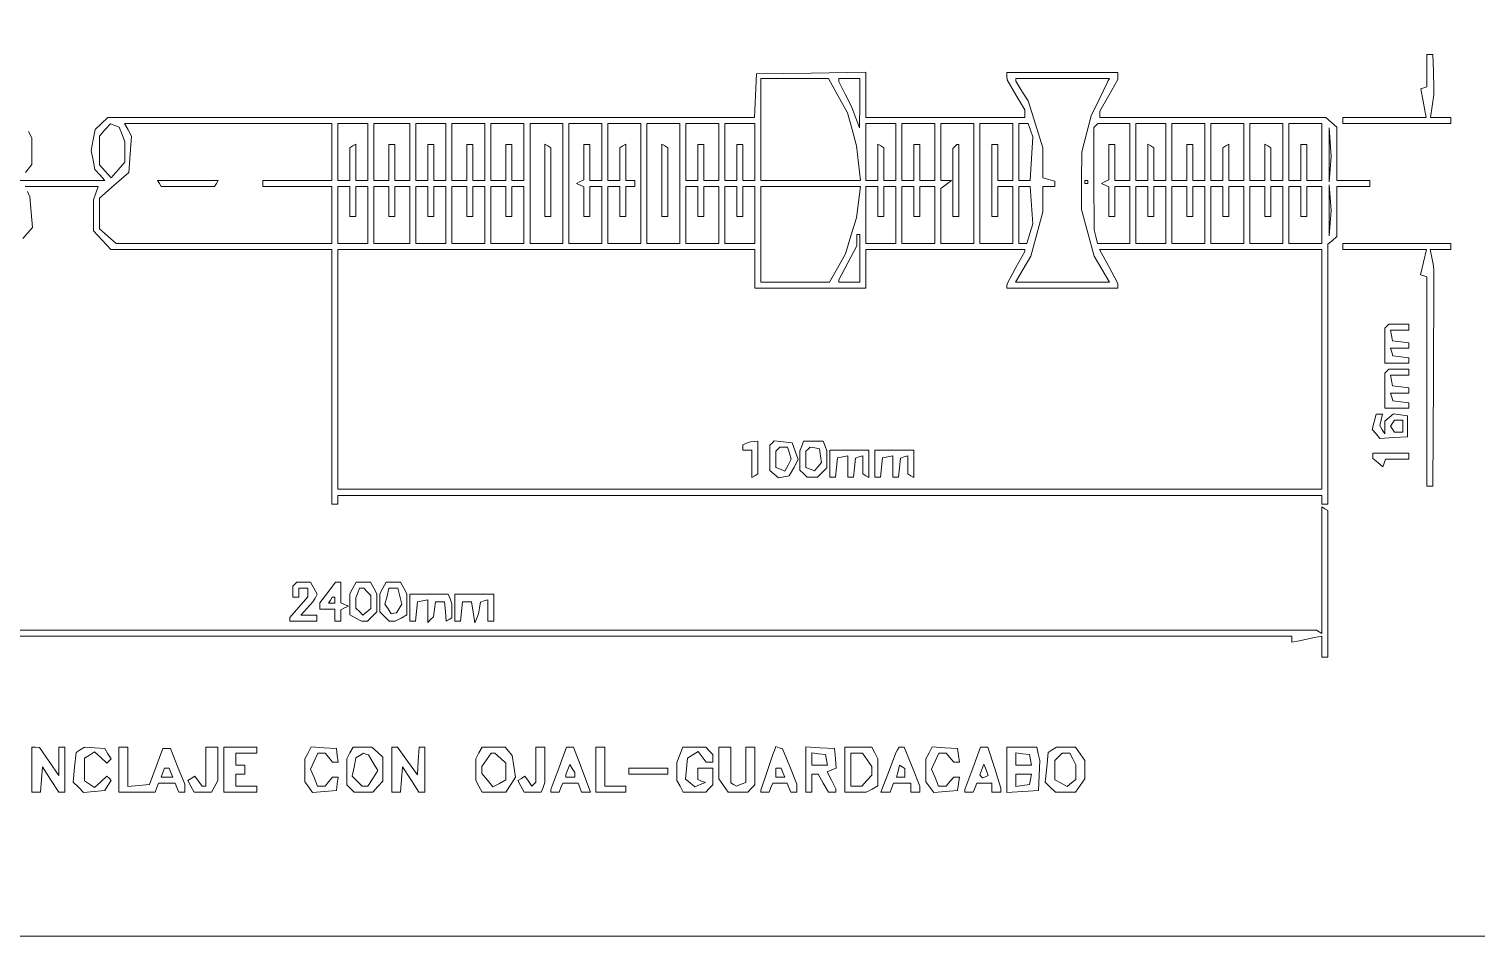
# Paper-space layout 'AN-20-DGE-076' of a CAD drawing. Header units: metres, sheet in millimetres. Extents: x 12 to 194, y 4 to 291.
# Drawn here: x 100.7 to 161.7, y 61.6 to 99.8 of the extents above; entities that cross this region are included whole.
import ezdxf

# ---------------------------------------------------------------- set-up
doc = ezdxf.new("R2010")
doc.units = ezdxf.units.M
doc.layers.add('DGE_CONTORNOS', color=7, linetype='Continuous', lineweight=0)
doc.layers.add('DGE_DATOS', color=7, linetype='Continuous', lineweight=0)

# ---------------------------------------------------------------- blocks, each defined once
blk = doc.blocks.new('LP_REF_DGE_MT_076')
at = {"layer": 'DGE_CONTORNOS'}
for points in [[(193.556, 165.782), (193.556, 61.567), (118.556, 61.567), (43.556, 61.567), (43.556, 165.782), (43.556, 269.996), (118.556, 269.996), (193.556, 269.996)], [(159.661, 98.065), (159.661, 97.38), (159.532, 97.337), (159.404, 97.294), (159.516, 96.694), (159.628, 96.094), (157.874, 96.094), (156.119, 96.094), (156.119, 95.968), (156.119, 95.841), (158.396, 95.841), (160.673, 95.841), (160.673, 95.968), (160.673, 96.094), (160.238, 96.094), (159.803, 96.094), (159.879, 96.569), (159.955, 97.043), (159.954, 97.169), (159.954, 97.296), (159.934, 98.023), (159.914, 98.75), (159.787, 98.75), (159.661, 98.75)], [(134.831, 97.011), (135.229, 96.284), (135.423, 95.588), (135.617, 94.893), (135.701, 94.166), (135.786, 93.438), (133.685, 93.438), (131.583, 93.438), (131.583, 95.588), (131.583, 97.738), (133.008, 97.738), (134.434, 97.738)], [(135.748, 96.695), (135.739, 95.652), (135.573, 96.101), (135.408, 96.551), (135.14, 97.076), (134.872, 97.602), (134.872, 97.67), (134.872, 97.738), (135.314, 97.738), (135.757, 97.738)], [(146.227, 97.644), (146.179, 97.549), (145.843, 96.853), (145.507, 96.157), (145.306, 95.399), (145.105, 94.64), (145.098, 93.424), (145.091, 92.208), (145.361, 91.227), (145.63, 90.245), (145.954, 89.691), (146.278, 89.138), (144.294, 89.138), (142.31, 89.138), (142.632, 89.689), (142.955, 90.239), (143.213, 91.172), (143.472, 92.105), (143.472, 92.645), (143.472, 93.185), (143.725, 93.185), (143.978, 93.185), (143.978, 93.297), (143.978, 93.409), (143.725, 93.475), (143.472, 93.541), (143.472, 94.179), (143.472, 94.816), (143.158, 95.803), (142.843, 96.79), (142.589, 97.204), (142.334, 97.618), (142.334, 97.678), (142.334, 97.738), (144.305, 97.738), (146.275, 97.738)], [(113.497, 94.64), (113.497, 93.438), (112.043, 93.438), (110.588, 93.438), (110.588, 93.312), (110.588, 93.185), (112.043, 93.185), (113.497, 93.185), (113.497, 91.984), (113.497, 90.782), (108.951, 90.782), (104.405, 90.782), (104.05, 91.088), (103.695, 91.393), (103.695, 92.043), (103.695, 92.694), (104.318, 93.234), (104.941, 93.774), (104.996, 94.537), (105.051, 95.3), (104.906, 95.571), (104.761, 95.841), (109.129, 95.841), (113.497, 95.841)], [(104.653, 95.373), (104.77, 95.066), (104.77, 94.639), (104.77, 94.211), (104.483, 93.877), (104.196, 93.544), (103.946, 93.82), (103.695, 94.097), (103.695, 94.703), (103.695, 95.309), (103.928, 95.567), (104.162, 95.824), (104.349, 95.752), (104.537, 95.68)], [(115.015, 94.64), (115.015, 93.438), (114.762, 93.438), (114.509, 93.438), (114.509, 94.205), (114.509, 94.971), (114.382, 94.893), (114.256, 94.815), (114.256, 94.126), (114.256, 93.438), (114.003, 93.438), (113.75, 93.438), (113.75, 94.64), (113.75, 95.841), (114.382, 95.841), (115.015, 95.841)], [(116.785, 94.64), (116.785, 93.438), (116.469, 93.438), (116.153, 93.438), (116.153, 94.197), (116.153, 94.956), (116.027, 94.956), (115.9, 94.956), (115.9, 94.197), (115.9, 93.438), (115.584, 93.438), (115.268, 93.438), (115.268, 94.64), (115.268, 95.841), (116.027, 95.841), (116.785, 95.841)], [(118.303, 94.64), (118.303, 93.438), (118.05, 93.438), (117.797, 93.438), (117.797, 94.197), (117.797, 94.956), (117.671, 94.956), (117.544, 94.956), (117.544, 94.197), (117.544, 93.438), (117.291, 93.438), (117.038, 93.438), (117.038, 94.64), (117.038, 95.841), (117.671, 95.841), (118.303, 95.841)], [(119.947, 94.64), (119.947, 93.438), (119.694, 93.438), (119.441, 93.438), (119.441, 94.197), (119.441, 94.956), (119.315, 94.956), (119.189, 94.956), (119.189, 94.197), (119.189, 93.438), (118.872, 93.438), (118.556, 93.438), (118.556, 94.64), (118.556, 95.841), (119.252, 95.841), (119.947, 95.841)], [(121.592, 94.64), (121.592, 93.438), (121.339, 93.438), (121.086, 93.438), (121.086, 94.197), (121.086, 94.956), (120.959, 94.956), (120.833, 94.956), (120.833, 94.197), (120.833, 93.438), (120.517, 93.438), (120.2, 93.438), (120.2, 94.64), (120.2, 95.841), (120.896, 95.841), (121.592, 95.841)], [(123.236, 93.312), (123.236, 90.782), (122.543, 90.782), (121.85, 90.782), (121.85, 93.312), (121.851, 95.841), (122.543, 95.841), (123.236, 95.841)], [(124.88, 94.64), (124.88, 93.438), (124.627, 93.438), (124.374, 93.438), (124.374, 94.197), (124.374, 94.956), (124.248, 94.956), (124.121, 94.956), (124.121, 94.208), (124.121, 93.459), (123.963, 93.386), (123.805, 93.312), (123.963, 93.238), (124.121, 93.164), (124.121, 92.542), (124.121, 91.921), (124.248, 91.921), (124.374, 91.921), (124.374, 92.553), (124.374, 93.185), (124.627, 93.185), (124.88, 93.185), (124.88, 91.984), (124.88, 90.782), (124.184, 90.782), (123.489, 90.782), (123.489, 93.312), (123.489, 95.841), (124.184, 95.841), (124.88, 95.841)], [(126.524, 93.312), (126.524, 90.782), (125.828, 90.782), (125.133, 90.782), (125.133, 91.984), (125.133, 93.185), (125.386, 93.185), (125.639, 93.185), (125.639, 92.553), (125.639, 91.921), (125.765, 91.921), (125.892, 91.921), (125.892, 92.553), (125.892, 93.185), (126.081, 93.185), (126.271, 93.185), (126.271, 93.312), (126.271, 93.438), (126.081, 93.438), (125.892, 93.438), (125.892, 94.205), (125.892, 94.971), (125.765, 94.893), (125.639, 94.815), (125.639, 94.126), (125.639, 93.438), (125.386, 93.438), (125.133, 93.438), (125.133, 94.64), (125.133, 95.841), (125.828, 95.841), (126.524, 95.841)], [(128.168, 93.312), (128.168, 90.782), (127.473, 90.782), (126.777, 90.782), (126.777, 93.312), (126.777, 95.841), (127.473, 95.841), (128.168, 95.841)], [(129.812, 94.64), (129.812, 93.438), (129.496, 93.438), (129.18, 93.438), (129.18, 94.197), (129.18, 94.956), (129.054, 94.956), (128.927, 94.956), (128.927, 94.197), (128.927, 93.438), (128.674, 93.438), (128.421, 93.438), (128.421, 94.64), (128.421, 95.841), (129.117, 95.841), (129.812, 95.841)], [(131.33, 94.64), (131.33, 93.438), (131.077, 93.438), (130.824, 93.438), (130.824, 94.197), (130.824, 94.956), (130.698, 94.956), (130.571, 94.956), (130.571, 94.197), (130.571, 93.438), (130.318, 93.438), (130.065, 93.438), (130.065, 94.64), (130.065, 95.841), (130.698, 95.841), (131.33, 95.841)], [(137.275, 94.64), (137.275, 93.438), (137.022, 93.438), (136.769, 93.438), (136.769, 94.126), (136.769, 94.815), (136.642, 94.893), (136.516, 94.971), (136.516, 94.205), (136.516, 93.438), (136.263, 93.438), (136.01, 93.438), (136.01, 94.64), (136.01, 95.841), (136.642, 95.841), (137.275, 95.841)], [(138.919, 94.64), (138.919, 93.438), (138.603, 93.438), (138.286, 93.438), (138.286, 94.197), (138.286, 94.956), (138.16, 94.956), (138.033, 94.956), (138.033, 94.197), (138.033, 93.438), (137.78, 93.438), (137.528, 93.438), (137.528, 94.64), (137.528, 95.841), (138.223, 95.841), (138.919, 95.841)], [(140.563, 93.312), (140.563, 90.782), (139.867, 90.782), (139.172, 90.782), (139.172, 91.938), (139.172, 93.094), (139.393, 93.262), (139.614, 93.43), (139.393, 93.434), (139.172, 93.438), (139.172, 94.64), (139.172, 95.841), (139.867, 95.841), (140.563, 95.841)], [(142.207, 94.64), (142.207, 93.438), (141.891, 93.438), (141.575, 93.438), (141.575, 94.197), (141.575, 94.956), (141.448, 94.956), (141.322, 94.956), (141.322, 93.438), (141.322, 91.921), (141.448, 91.921), (141.575, 91.921), (141.575, 92.553), (141.575, 93.185), (141.891, 93.185), (142.207, 93.185), (142.207, 91.984), (142.207, 90.782), (141.512, 90.782), (140.816, 90.782), (140.816, 93.312), (140.816, 95.841), (141.512, 95.841), (142.207, 95.841)], [(142.948, 95.557), (143.051, 95.272), (142.994, 94.355), (142.937, 93.438), (142.699, 93.438), (142.46, 93.438), (142.46, 94.64), (142.46, 95.841), (142.653, 95.841), (142.846, 95.841)], [(147.14, 94.64), (147.14, 93.438), (146.824, 93.438), (146.507, 93.438), (146.507, 94.197), (146.507, 94.956), (146.381, 94.956), (146.254, 94.956), (146.254, 94.208), (146.254, 93.459), (146.096, 93.386), (145.938, 93.312), (146.096, 93.238), (146.254, 93.164), (146.254, 92.542), (146.254, 91.921), (146.381, 91.921), (146.507, 91.921), (146.507, 92.553), (146.507, 93.185), (146.824, 93.185), (147.14, 93.185), (147.14, 91.984), (147.14, 90.782), (146.459, 90.782), (145.778, 90.782), (145.702, 91.067), (145.625, 91.351), (145.624, 93.512), (145.622, 95.673), (145.706, 95.757), (145.791, 95.841), (146.465, 95.841), (147.14, 95.841)], [(148.657, 94.64), (148.657, 93.438), (148.404, 93.438), (148.152, 93.438), (148.152, 94.126), (148.152, 94.815), (148.025, 94.893), (147.899, 94.971), (147.899, 94.205), (147.899, 93.438), (147.646, 93.438), (147.393, 93.438), (147.393, 94.64), (147.393, 95.841), (148.025, 95.841), (148.657, 95.841)], [(150.302, 94.64), (150.302, 93.438), (150.049, 93.438), (149.796, 93.438), (149.796, 94.197), (149.796, 94.956), (149.669, 94.956), (149.543, 94.956), (149.543, 94.197), (149.543, 93.438), (149.227, 93.438), (148.91, 93.438), (148.91, 94.64), (148.91, 95.841), (149.606, 95.841), (150.302, 95.841)], [(151.946, 94.64), (151.946, 93.438), (151.63, 93.438), (151.313, 93.438), (151.313, 94.205), (151.313, 94.971), (151.187, 94.893), (151.06, 94.815), (151.06, 94.126), (151.06, 93.438), (150.808, 93.438), (150.555, 93.438), (150.555, 94.64), (150.555, 95.841), (151.25, 95.841), (151.946, 95.841)], [(153.59, 94.64), (153.59, 93.438), (153.337, 93.438), (153.084, 93.438), (153.084, 94.126), (153.084, 94.815), (152.958, 94.893), (152.831, 94.971), (152.831, 94.205), (152.831, 93.438), (152.515, 93.438), (152.199, 93.438), (152.199, 94.64), (152.199, 95.841), (152.894, 95.841), (153.59, 95.841)], [(155.234, 94.64), (155.234, 93.438), (154.918, 93.438), (154.602, 93.438), (154.602, 94.197), (154.602, 94.956), (154.475, 94.956), (154.349, 94.956), (154.349, 94.197), (154.349, 93.438), (154.096, 93.438), (153.843, 93.438), (153.843, 94.64), (153.843, 95.841), (154.539, 95.841), (155.234, 95.841)], [(155.58, 93.909), (155.531, 93.375), (155.532, 94.513), (155.533, 95.652), (155.58, 95.047), (155.628, 94.442)], [(122.477, 93.446), (122.477, 91.921), (122.603, 91.921), (122.73, 91.921), (122.73, 93.368), (122.73, 94.815), (122.603, 94.893), (122.477, 94.971)], [(127.409, 93.446), (127.409, 91.921), (127.536, 91.921), (127.662, 91.921), (127.662, 93.368), (127.662, 94.815), (127.536, 94.893), (127.409, 94.971)], [(139.762, 94.872), (139.678, 94.787), (139.678, 93.354), (139.678, 91.921), (139.804, 91.921), (139.931, 91.921), (139.931, 93.438), (139.931, 94.956), (139.888, 94.956), (139.846, 94.956)], [(106.225, 93.312), (106.303, 93.185), (107.426, 93.185), (108.55, 93.185), (108.628, 93.312), (108.706, 93.438), (107.426, 93.438), (106.147, 93.438)], [(145.369, 93.375), (145.369, 93.312), (145.306, 93.312), (145.243, 93.312), (145.243, 93.375), (145.243, 93.438), (145.306, 93.438), (145.369, 93.438)], [(114.256, 92.553), (114.256, 91.921), (114.382, 91.921), (114.509, 91.921), (114.509, 92.553), (114.509, 93.185), (114.762, 93.185), (115.015, 93.185), (115.015, 91.984), (115.015, 90.782), (114.382, 90.782), (113.75, 90.782), (113.75, 91.984), (113.75, 93.185), (114.003, 93.185), (114.256, 93.185)], [(115.9, 92.553), (115.9, 91.921), (116.027, 91.921), (116.153, 91.921), (116.153, 92.553), (116.153, 93.185), (116.469, 93.185), (116.785, 93.185), (116.785, 91.984), (116.785, 90.782), (116.027, 90.782), (115.268, 90.782), (115.268, 91.984), (115.268, 93.185), (115.584, 93.185), (115.9, 93.185)], [(117.544, 92.553), (117.544, 91.921), (117.671, 91.921), (117.797, 91.921), (117.797, 92.553), (117.797, 93.185), (118.05, 93.185), (118.303, 93.185), (118.303, 91.984), (118.303, 90.782), (117.671, 90.782), (117.038, 90.782), (117.038, 91.984), (117.038, 93.185), (117.291, 93.185), (117.544, 93.185)], [(119.189, 92.553), (119.189, 91.921), (119.315, 91.921), (119.441, 91.921), (119.441, 92.553), (119.441, 93.185), (119.694, 93.185), (119.947, 93.185), (119.947, 91.984), (119.947, 90.782), (119.252, 90.782), (118.556, 90.782), (118.556, 91.984), (118.556, 93.185), (118.872, 93.185), (119.189, 93.185)], [(120.833, 92.553), (120.833, 91.921), (120.959, 91.921), (121.086, 91.921), (121.086, 92.553), (121.086, 93.185), (121.339, 93.185), (121.592, 93.185), (121.592, 91.984), (121.592, 90.782), (120.896, 90.782), (120.2, 90.782), (120.2, 91.984), (120.2, 93.185), (120.517, 93.185), (120.833, 93.185)], [(128.927, 92.553), (128.927, 91.921), (129.054, 91.921), (129.18, 91.921), (129.18, 92.553), (129.18, 93.185), (129.496, 93.185), (129.812, 93.185), (129.812, 91.984), (129.812, 90.782), (129.117, 90.782), (128.421, 90.782), (128.421, 91.984), (128.421, 93.185), (128.674, 93.185), (128.927, 93.185)], [(130.571, 92.553), (130.571, 91.921), (130.698, 91.921), (130.824, 91.921), (130.824, 92.553), (130.824, 93.185), (131.077, 93.185), (131.33, 93.185), (131.33, 91.984), (131.33, 90.782), (130.698, 90.782), (130.065, 90.782), (130.065, 91.984), (130.065, 93.185), (130.318, 93.185), (130.571, 93.185)], [(135.695, 92.521), (135.609, 91.857), (135.378, 91.099), (135.148, 90.34), (134.809, 89.739), (134.47, 89.138), (133.027, 89.138), (131.583, 89.138), (131.583, 91.162), (131.583, 93.185), (133.682, 93.185), (135.781, 93.185)], [(136.516, 92.553), (136.516, 91.921), (136.642, 91.921), (136.769, 91.921), (136.769, 92.553), (136.769, 93.185), (137.022, 93.185), (137.275, 93.185), (137.275, 91.984), (137.275, 90.782), (136.642, 90.782), (136.01, 90.782), (136.01, 91.984), (136.01, 93.185), (136.263, 93.185), (136.516, 93.185)], [(138.033, 92.553), (138.033, 91.921), (138.16, 91.921), (138.286, 91.921), (138.286, 92.553), (138.286, 93.185), (138.603, 93.185), (138.919, 93.185), (138.919, 91.984), (138.919, 90.782), (138.223, 90.782), (137.528, 90.782), (137.528, 91.984), (137.528, 93.185), (137.78, 93.185), (138.033, 93.185)], [(142.993, 92.396), (143.05, 91.606), (142.923, 91.194), (142.797, 90.782), (142.629, 90.782), (142.46, 90.782), (142.46, 91.984), (142.46, 93.185), (142.698, 93.185), (142.936, 93.185)], [(147.899, 92.553), (147.899, 91.921), (148.025, 91.921), (148.152, 91.921), (148.152, 92.553), (148.152, 93.185), (148.404, 93.185), (148.657, 93.185), (148.657, 91.984), (148.657, 90.782), (148.025, 90.782), (147.393, 90.782), (147.393, 91.984), (147.393, 93.185), (147.646, 93.185), (147.899, 93.185)], [(149.543, 92.553), (149.543, 91.921), (149.669, 91.921), (149.796, 91.921), (149.796, 92.553), (149.796, 93.185), (150.049, 93.185), (150.302, 93.185), (150.302, 91.984), (150.302, 90.782), (149.606, 90.782), (148.91, 90.782), (148.91, 91.984), (148.91, 93.185), (149.227, 93.185), (149.543, 93.185)], [(151.06, 92.553), (151.06, 91.921), (151.187, 91.921), (151.313, 91.921), (151.313, 92.553), (151.313, 93.185), (151.63, 93.185), (151.946, 93.185), (151.946, 91.984), (151.946, 90.782), (151.25, 90.782), (150.555, 90.782), (150.555, 91.984), (150.555, 93.185), (150.808, 93.185), (151.06, 93.185)], [(152.831, 92.553), (152.831, 91.921), (152.958, 91.921), (153.084, 91.921), (153.084, 92.553), (153.084, 93.185), (153.337, 93.185), (153.59, 93.185), (153.59, 91.984), (153.59, 90.782), (152.894, 90.782), (152.199, 90.782), (152.199, 91.984), (152.199, 93.185), (152.515, 93.185), (152.831, 93.185)], [(154.349, 92.553), (154.349, 91.921), (154.475, 91.921), (154.602, 91.921), (154.602, 92.553), (154.602, 93.185), (154.918, 93.185), (155.234, 93.185), (155.234, 91.984), (155.234, 90.782), (154.539, 90.782), (153.843, 90.782), (153.843, 91.984), (153.843, 93.185), (154.096, 93.185), (154.349, 93.185)], [(155.58, 91.636), (155.531, 91.099), (155.531, 92.174), (155.531, 93.249), (155.58, 92.711), (155.628, 92.174)], [(135.757, 90.15), (135.757, 89.138), (135.314, 89.138), (134.872, 89.138), (134.872, 89.189), (134.872, 89.239), (135.251, 89.96), (135.63, 90.682), (135.63, 90.922), (135.63, 91.162), (135.694, 91.162), (135.757, 91.162)], [(131.33, 89.707), (131.33, 88.885), (133.67, 88.885), (136.01, 88.885), (136.01, 89.707), (136.01, 90.529), (139.361, 90.529), (142.713, 90.529), (142.713, 90.486), (142.713, 90.443), (142.336, 89.759), (141.959, 89.075), (141.956, 88.98), (141.954, 88.885), (144.294, 88.885), (146.634, 88.885), (146.634, 88.989), (146.634, 89.093), (146.245, 89.811), (145.856, 90.529), (150.545, 90.529), (155.234, 90.529), (155.234, 85.473), (155.234, 80.416), (134.492, 80.416), (113.75, 80.416), (113.75, 85.473), (113.75, 90.529), (122.54, 90.529), (131.33, 90.529)], [(156.119, 90.656), (156.119, 90.529), (157.877, 90.529), (159.634, 90.529), (159.514, 89.994), (159.393, 89.459), (159.527, 89.415), (159.661, 89.37), (159.661, 84.954), (159.661, 80.538), (159.787, 80.538), (159.914, 80.538), (159.934, 84.996), (159.954, 89.454), (159.943, 89.644), (159.932, 89.834), (159.863, 90.182), (159.794, 90.529), (160.233, 90.529), (160.673, 90.529), (160.673, 90.656), (160.673, 90.782), (158.396, 90.782), (156.119, 90.782)], [(157.974, 87.283), (157.89, 87.199), (157.89, 86.461), (157.89, 85.723), (158.396, 85.723), (158.902, 85.723), (158.902, 85.841), (158.902, 85.96), (158.564, 86), (158.226, 86.04), (158.174, 86.198), (158.122, 86.356), (158.512, 86.356), (158.902, 86.356), (158.902, 86.474), (158.902, 86.592), (158.555, 86.632), (158.209, 86.672), (158.167, 86.893), (158.125, 87.115), (158.513, 87.115), (158.902, 87.115), (158.902, 87.241), (158.902, 87.368), (158.48, 87.368), (158.059, 87.368)], [(157.974, 85.386), (157.89, 85.302), (157.89, 84.564), (157.89, 83.826), (158.396, 83.826), (158.902, 83.826), (158.902, 83.944), (158.902, 84.062), (158.564, 84.102), (158.226, 84.142), (158.174, 84.301), (158.122, 84.459), (158.512, 84.459), (158.902, 84.459), (158.902, 84.577), (158.902, 84.695), (158.555, 84.735), (158.209, 84.775), (158.167, 84.996), (158.125, 85.217), (158.513, 85.217), (158.902, 85.217), (158.902, 85.344), (158.902, 85.47), (158.48, 85.47), (158.059, 85.47)], [(157.436, 83.255), (157.356, 82.938), (157.517, 82.743), (157.678, 82.549), (158.259, 82.587), (158.839, 82.625), (158.839, 83.067), (158.839, 83.51), (158.547, 83.551), (158.256, 83.593), (158.073, 83.441), (157.89, 83.289), (157.888, 83.02), (157.886, 82.751), (157.777, 82.923), (157.668, 83.095), (157.731, 83.334), (157.793, 83.573), (157.654, 83.573), (157.516, 83.573)], [(158.649, 83.067), (158.649, 82.814), (158.467, 82.814), (158.285, 82.814), (158.206, 82.941), (158.128, 83.067), (158.206, 83.194), (158.285, 83.32), (158.467, 83.32), (158.649, 83.32)], [(130.982, 82.351), (130.824, 82.287), (130.824, 82.172), (130.824, 82.056), (131.014, 82.056), (131.204, 82.056), (131.204, 81.479), (131.204, 80.902), (131.33, 80.981), (131.457, 81.059), (131.457, 81.747), (131.457, 82.435), (131.299, 82.425), (131.14, 82.415)], [(132.053, 82.357), (131.963, 82.266), (131.963, 81.734), (131.963, 81.201), (132.146, 81.049), (132.33, 80.896), (132.553, 80.939), (132.776, 80.982), (132.966, 81.321), (133.156, 81.659), (133.031, 82.015), (132.907, 82.372), (132.525, 82.409), (132.143, 82.447)], [(133.304, 82.235), (133.227, 82.035), (133.227, 81.628), (133.227, 81.221), (133.379, 81.069), (133.531, 80.917), (133.75, 80.917), (133.968, 80.917), (134.167, 81.116), (134.366, 81.315), (134.366, 81.675), (134.366, 82.035), (134.289, 82.235), (134.212, 82.435), (133.796, 82.435), (133.381, 82.435)], [(132.783, 81.934), (132.862, 81.686), (132.727, 81.433), (132.591, 81.18), (132.403, 81.252), (132.216, 81.324), (132.216, 81.669), (132.216, 82.013), (132.3, 82.098), (132.384, 82.182), (132.544, 82.182), (132.704, 82.182)], [(134.091, 81.826), (134.132, 81.536), (133.987, 81.361), (133.841, 81.185), (133.661, 81.255), (133.48, 81.324), (133.48, 81.669), (133.48, 82.013), (133.569, 82.102), (133.658, 82.191), (133.854, 82.154), (134.049, 82.116)], [(134.492, 81.486), (134.492, 80.917), (134.611, 80.917), (134.729, 80.917), (134.769, 81.327), (134.808, 81.737), (135.03, 81.779), (135.251, 81.821), (135.251, 81.369), (135.251, 80.917), (135.369, 80.917), (135.488, 80.917), (135.528, 81.319), (135.567, 81.72), (135.725, 81.772), (135.883, 81.824), (135.883, 81.441), (135.883, 81.059), (136.01, 80.981), (136.136, 80.902), (136.136, 81.479), (136.136, 82.056), (135.314, 82.056), (134.492, 82.056)], [(136.389, 81.486), (136.389, 80.917), (136.508, 80.917), (136.626, 80.917), (136.666, 81.327), (136.705, 81.737), (136.927, 81.779), (137.148, 81.821), (137.148, 81.369), (137.148, 80.917), (137.267, 80.917), (137.385, 80.917), (137.425, 81.319), (137.464, 81.72), (137.622, 81.772), (137.78, 81.824), (137.78, 81.441), (137.78, 81.059), (137.907, 80.981), (138.033, 80.902), (138.033, 81.479), (138.033, 82.056), (137.211, 82.056), (136.389, 82.056)], [(157.384, 81.818), (157.384, 81.707), (157.595, 81.534), (157.805, 81.36), (157.858, 81.518), (157.911, 81.676), (158.407, 81.676), (158.902, 81.676), (158.902, 81.803), (158.902, 81.929), (158.143, 81.929), (157.384, 81.929)], [(111.937, 76.406), (111.853, 76.322), (111.853, 76.09), (111.853, 75.858), (111.979, 75.858), (112.106, 75.858), (112.106, 76.048), (112.106, 76.238), (112.296, 76.238), (112.485, 76.238), (112.485, 76.052), (112.485, 75.867), (112.106, 75.435), (111.726, 75.003), (111.726, 74.925), (111.726, 74.847), (112.296, 74.847), (112.865, 74.847), (112.865, 74.973), (112.865, 75.1), (112.526, 75.1), (112.188, 75.1), (112.444, 75.384), (112.701, 75.669), (112.788, 75.824), (112.876, 75.98), (112.74, 76.235), (112.603, 76.491), (112.312, 76.491), (112.022, 76.491)], [(113.322, 76.057), (112.991, 75.622), (112.991, 75.487), (112.991, 75.352), (113.307, 75.352), (113.624, 75.352), (113.624, 75.1), (113.624, 74.847), (113.75, 74.847), (113.877, 74.847), (113.877, 75.089), (113.877, 75.331), (114.035, 75.405), (114.193, 75.479), (114.035, 75.553), (113.877, 75.626), (113.877, 76.059), (113.877, 76.491), (113.765, 76.491), (113.654, 76.491)], [(114.387, 76.246), (114.256, 76.001), (114.256, 75.555), (114.256, 75.108), (114.501, 74.977), (114.745, 74.847), (114.871, 74.847), (114.997, 74.847), (115.195, 75.045), (115.394, 75.244), (115.394, 75.623), (115.394, 76.001), (115.263, 76.246), (115.132, 76.491), (114.825, 76.491), (114.518, 76.491)], [(115.652, 76.246), (115.521, 76.001), (115.521, 75.623), (115.521, 75.244), (115.719, 75.045), (115.918, 74.847), (116.044, 74.847), (116.17, 74.847), (116.414, 74.977), (116.659, 75.108), (116.659, 75.555), (116.659, 76.001), (116.528, 76.246), (116.397, 76.491), (116.09, 76.491), (115.783, 76.491)], [(113.624, 75.732), (113.624, 75.605), (113.49, 75.605), (113.356, 75.605), (113.434, 75.732), (113.512, 75.858), (113.568, 75.858), (113.624, 75.858)], [(114.99, 76.086), (115.141, 75.934), (115.141, 75.659), (115.141, 75.383), (114.974, 75.244), (114.806, 75.106), (114.658, 75.254), (114.509, 75.403), (114.509, 75.62), (114.509, 75.838), (114.586, 76.038), (114.662, 76.238), (114.75, 76.238), (114.838, 76.238)], [(116.359, 75.902), (116.443, 75.566), (116.33, 75.386), (116.216, 75.206), (116.104, 75.185), (115.991, 75.163), (115.864, 75.365), (115.736, 75.566), (115.821, 75.902), (115.905, 76.238), (116.09, 76.238), (116.275, 76.238)], [(116.785, 75.416), (116.785, 74.847), (116.904, 74.847), (117.022, 74.847), (117.062, 75.257), (117.102, 75.667), (117.323, 75.709), (117.544, 75.75), (117.544, 75.273), (117.544, 74.796), (117.66, 74.916), (117.776, 75.036), (117.818, 75.352), (117.861, 75.669), (118.05, 75.669), (118.24, 75.669), (118.28, 75.255), (118.32, 74.842), (118.438, 74.915), (118.556, 74.988), (118.556, 75.286), (118.556, 75.585), (118.479, 75.785), (118.403, 75.985), (117.594, 75.985), (116.785, 75.985)], [(118.683, 75.416), (118.683, 74.847), (118.801, 74.847), (118.92, 74.847), (118.959, 75.258), (118.999, 75.669), (119.189, 75.669), (119.378, 75.669), (119.451, 75.226), (119.525, 74.783), (119.602, 74.973), (119.68, 75.163), (119.719, 75.405), (119.758, 75.648), (119.916, 75.7), (120.074, 75.753), (120.074, 75.3), (120.074, 74.847), (120.2, 74.847), (120.327, 74.847), (120.327, 75.416), (120.327, 75.985), (119.505, 75.985), (118.683, 75.985)], [(112.493, 69.297), (112.359, 69.045), (112.359, 68.555), (112.359, 68.065), (112.522, 67.842), (112.685, 67.619), (113.186, 67.66), (113.687, 67.701), (113.727, 67.985), (113.768, 68.27), (113.648, 68.27), (113.528, 68.27), (113.371, 68.08), (113.213, 67.89), (113.054, 67.89), (112.895, 67.89), (112.747, 68.249), (112.598, 68.608), (112.752, 68.945), (112.905, 69.282), (113.059, 69.282), (113.213, 69.282), (113.371, 69.092), (113.528, 68.902), (113.648, 68.902), (113.768, 68.902), (113.727, 69.187), (113.687, 69.471), (113.157, 69.51), (112.628, 69.548)], [(132.154, 69.387), (132.092, 69.218), (131.837, 68.471), (131.583, 67.724), (131.583, 67.681), (131.583, 67.638), (131.759, 67.638), (131.936, 67.638), (132.008, 67.827), (132.081, 68.017), (132.388, 68.017), (132.694, 68.017), (132.767, 67.827), (132.84, 67.638), (132.97, 67.638), (133.101, 67.638), (133.101, 67.806), (133.101, 67.974), (132.798, 68.718), (132.495, 69.462), (132.355, 69.509), (132.216, 69.556)], [(133.48, 68.593), (133.48, 67.638), (133.607, 67.638), (133.733, 67.638), (133.733, 68.017), (133.733, 68.396), (133.866, 68.396), (133.998, 68.396), (134.213, 68.018), (134.429, 67.639), (134.587, 67.638), (134.745, 67.638), (134.745, 67.707), (134.745, 67.777), (134.558, 68.137), (134.372, 68.498), (134.567, 68.573), (134.761, 68.648), (134.722, 69.059), (134.682, 69.471), (134.081, 69.51), (133.48, 69.549)], [(138.674, 69.297), (138.539, 69.045), (138.539, 68.555), (138.539, 68.065), (138.702, 67.842), (138.866, 67.619), (139.366, 67.66), (139.867, 67.701), (139.908, 67.985), (139.948, 68.27), (139.828, 68.27), (139.709, 68.27), (139.551, 68.08), (139.394, 67.89), (139.235, 67.89), (139.076, 67.89), (138.927, 68.249), (138.779, 68.608), (138.932, 68.945), (139.086, 69.282), (139.24, 69.282), (139.394, 69.282), (139.551, 69.092), (139.709, 68.902), (139.828, 68.902), (139.948, 68.902), (139.908, 69.187), (139.867, 69.471), (139.338, 69.51), (138.809, 69.548)], [(100.849, 68.586), (100.849, 67.638), (101.032, 67.638), (101.214, 67.638), (101.253, 68.168), (101.292, 68.698), (101.642, 68.168), (101.991, 67.638), (102.116, 67.638), (102.241, 67.638), (102.241, 68.586), (102.241, 69.535), (102.114, 69.535), (101.988, 69.535), (101.987, 68.934), (101.986, 68.333), (101.576, 68.93), (101.166, 69.526), (101.008, 69.531), (100.849, 69.535)], [(102.887, 69.423), (102.712, 69.309), (102.652, 68.686), (102.592, 68.063), (102.812, 67.843), (103.031, 67.624), (103.477, 67.662), (103.923, 67.701), (104.057, 67.916), (104.192, 68.131), (104.103, 68.221), (104.013, 68.311), (103.752, 68.074), (103.491, 67.838), (103.277, 67.973), (103.063, 68.108), (103.063, 68.586), (103.063, 69.064), (103.277, 69.199), (103.491, 69.334), (103.752, 69.098), (104.013, 68.862), (104.103, 68.951), (104.192, 69.041), (104.057, 69.256), (103.923, 69.471), (103.493, 69.504), (103.063, 69.537)], [(104.517, 68.586), (104.517, 67.638), (105.28, 67.638), (106.043, 67.638), (106.116, 67.827), (106.189, 68.017), (106.541, 68.017), (106.893, 68.017), (106.966, 67.827), (107.039, 67.638), (107.169, 67.638), (107.3, 67.638), (107.3, 67.806), (107.3, 67.974), (106.995, 68.723), (106.691, 69.471), (106.533, 69.471), (106.376, 69.471), (106.094, 68.713), (105.812, 67.954), (105.354, 67.914), (104.897, 67.875), (104.897, 68.705), (104.897, 69.535), (104.707, 69.535), (104.517, 69.535)], [(108.185, 68.713), (108.185, 67.89), (108.104, 67.89), (108.023, 67.89), (107.87, 68.1), (107.718, 68.309), (107.572, 68.218), (107.426, 68.128), (107.557, 67.883), (107.688, 67.638), (108.059, 67.638), (108.429, 67.638), (108.56, 67.882), (108.691, 68.127), (108.691, 68.831), (108.691, 69.535), (108.438, 69.535), (108.185, 69.535)], [(108.944, 68.586), (108.944, 67.638), (109.64, 67.638), (110.335, 67.638), (110.335, 67.764), (110.335, 67.89), (109.893, 67.89), (109.45, 67.89), (109.45, 68.143), (109.45, 68.396), (109.64, 68.396), (109.829, 68.396), (109.829, 68.586), (109.829, 68.776), (109.64, 68.776), (109.45, 68.776), (109.45, 69.029), (109.45, 69.282), (109.893, 69.282), (110.335, 69.282), (110.335, 69.408), (110.335, 69.535), (109.64, 69.535), (108.944, 69.535)], [(114.26, 69.29), (114.129, 69.045), (114.129, 68.493), (114.129, 67.941), (114.281, 67.789), (114.433, 67.638), (114.831, 67.638), (115.229, 67.638), (115.438, 67.869), (115.647, 68.1), (115.647, 68.608), (115.647, 69.116), (115.416, 69.325), (115.185, 69.535), (114.788, 69.535), (114.391, 69.535)], [(115.237, 68.879), (115.439, 68.546), (115.224, 68.218), (115.009, 67.89), (114.894, 67.89), (114.78, 67.89), (114.569, 68.101), (114.359, 68.311), (114.436, 68.695), (114.513, 69.079), (114.669, 69.178), (114.825, 69.278), (114.93, 69.245), (115.035, 69.212)], [(116.027, 68.586), (116.027, 67.638), (116.209, 67.638), (116.391, 67.638), (116.43, 68.168), (116.469, 68.698), (116.819, 68.168), (117.168, 67.638), (117.293, 67.638), (117.418, 67.638), (117.418, 68.586), (117.418, 69.535), (117.298, 69.535), (117.179, 69.535), (117.14, 68.95), (117.102, 68.365), (116.683, 68.95), (116.264, 69.535), (116.145, 69.535), (116.027, 69.535)], [(119.699, 69.29), (119.568, 69.045), (119.568, 68.586), (119.568, 68.127), (119.699, 67.882), (119.83, 67.638), (120.328, 67.638), (120.827, 67.638), (121.036, 67.956), (121.244, 68.275), (121.171, 68.726), (121.098, 69.178), (120.95, 69.356), (120.802, 69.535), (120.316, 69.535), (119.83, 69.535)], [(120.601, 69.072), (120.833, 68.863), (120.833, 68.508), (120.833, 68.152), (120.557, 68.005), (120.28, 67.857), (120.051, 68.141), (119.821, 68.424), (119.821, 68.572), (119.821, 68.72), (120.018, 69.001), (120.215, 69.282), (120.292, 69.282), (120.37, 69.282)], [(122.097, 68.797), (122.097, 68.059), (122.015, 67.977), (121.933, 67.894), (121.781, 68.101), (121.63, 68.309), (121.484, 68.218), (121.338, 68.128), (121.469, 67.883), (121.6, 67.638), (121.962, 67.638), (122.323, 67.638), (122.4, 67.838), (122.477, 68.038), (122.477, 68.786), (122.477, 69.535), (122.287, 69.535), (122.097, 69.535)], [(123.061, 68.642), (122.73, 67.75), (122.73, 67.694), (122.73, 67.638), (122.906, 67.638), (123.082, 67.638), (123.155, 67.827), (123.228, 68.017), (123.552, 68.017), (123.876, 68.017), (123.949, 67.827), (124.022, 67.638), (124.211, 67.638), (124.401, 67.638), (124.319, 67.859), (124.237, 68.08), (123.959, 68.807), (123.68, 69.535), (123.536, 69.535), (123.392, 69.535)], [(124.627, 68.586), (124.627, 67.638), (125.259, 67.638), (125.892, 67.638), (125.892, 67.764), (125.892, 67.89), (125.449, 67.89), (125.006, 67.89), (125.006, 68.713), (125.006, 69.535), (124.817, 69.535), (124.627, 69.535)], [(128.165, 69.21), (128.042, 68.886), (128.042, 68.506), (128.042, 68.127), (128.173, 67.882), (128.304, 67.638), (128.78, 67.638), (129.256, 67.638), (129.408, 67.789), (129.56, 67.941), (129.56, 68.295), (129.56, 68.649), (129.243, 68.649), (128.927, 68.649), (128.927, 68.407), (128.927, 68.165), (129.085, 68.105), (129.243, 68.046), (129.02, 67.954), (128.797, 67.862), (128.603, 68.024), (128.408, 68.185), (128.446, 68.626), (128.484, 69.066), (128.713, 69.206), (128.942, 69.345), (129.107, 69.124), (129.271, 68.902), (129.415, 68.902), (129.56, 68.902), (129.56, 69.067), (129.56, 69.231), (129.408, 69.383), (129.256, 69.535), (128.772, 69.535), (128.289, 69.535)], [(129.812, 68.867), (129.812, 68.2), (130.009, 67.919), (130.206, 67.638), (130.616, 67.638), (131.027, 67.638), (131.178, 67.789), (131.33, 67.941), (131.33, 68.738), (131.33, 69.535), (131.14, 69.535), (130.951, 69.535), (130.951, 68.789), (130.951, 68.044), (130.75, 67.967), (130.549, 67.89), (130.433, 67.961), (130.318, 68.032), (130.318, 68.783), (130.318, 69.535), (130.065, 69.535), (129.812, 69.535)], [(134.342, 68.997), (134.384, 68.776), (134.059, 68.776), (133.733, 68.776), (133.733, 69.038), (133.733, 69.299), (134.017, 69.259), (134.3, 69.218)], [(135.124, 68.586), (135.124, 67.638), (135.575, 67.638), (136.026, 67.638), (136.271, 67.768), (136.516, 67.899), (136.516, 68.472), (136.516, 69.045), (136.385, 69.29), (136.254, 69.535), (135.689, 69.535), (135.124, 69.535)], [(136.066, 69.001), (136.263, 68.72), (136.263, 68.536), (136.263, 68.353), (136.053, 68.122), (135.844, 67.89), (135.611, 67.89), (135.377, 67.89), (135.377, 68.586), (135.377, 69.282), (135.623, 69.282), (135.869, 69.282)], [(137.342, 69.416), (137.269, 69.297), (136.957, 68.467), (136.644, 67.638), (136.837, 67.638), (137.03, 67.638), (137.102, 67.827), (137.175, 68.017), (137.541, 68.017), (137.907, 68.017), (137.907, 67.827), (137.907, 67.638), (138.097, 67.638), (138.286, 67.638), (138.286, 67.763), (138.286, 67.888), (137.957, 68.711), (137.627, 69.535), (137.522, 69.535), (137.416, 69.535)], [(140.514, 68.642), (140.184, 67.75), (140.184, 67.694), (140.184, 67.638), (140.36, 67.638), (140.536, 67.638), (140.609, 67.827), (140.681, 68.017), (141.002, 68.017), (141.322, 68.017), (141.322, 67.827), (141.322, 67.638), (141.512, 67.638), (141.701, 67.638), (141.701, 67.723), (141.701, 67.809), (141.423, 68.672), (141.146, 69.535), (140.995, 69.535), (140.845, 69.535)], [(141.954, 68.579), (141.954, 67.624), (142.618, 67.663), (143.282, 67.701), (143.31, 68.333), (143.337, 68.966), (143.276, 69.25), (143.214, 69.535), (142.584, 69.535), (141.954, 69.535)], [(142.942, 68.997), (142.985, 68.776), (142.659, 68.776), (142.334, 68.776), (142.334, 69.038), (142.334, 69.299), (142.617, 69.259), (142.9, 69.218)], [(143.866, 69.42), (143.69, 69.309), (143.63, 68.686), (143.571, 68.063), (143.783, 67.85), (143.996, 67.638), (144.422, 67.638), (144.849, 67.638), (145.046, 67.919), (145.243, 68.2), (145.243, 68.586), (145.243, 68.972), (145.046, 69.254), (144.849, 69.535), (144.445, 69.533), (144.041, 69.531)], [(144.732, 69.037), (144.863, 68.792), (144.863, 68.483), (144.863, 68.174), (144.682, 68.024), (144.5, 67.873), (144.239, 68.013), (143.978, 68.152), (143.978, 68.565), (143.978, 68.978), (144.13, 69.13), (144.281, 69.282), (144.441, 69.282), (144.601, 69.282)], [(106.713, 68.46), (106.786, 68.27), (106.541, 68.27), (106.296, 68.27), (106.369, 68.46), (106.441, 68.649), (106.541, 68.649), (106.64, 68.649)], [(123.74, 68.365), (123.742, 68.27), (123.552, 68.27), (123.362, 68.27), (123.362, 68.323), (123.362, 68.376), (123.443, 68.586), (123.524, 68.797), (123.631, 68.628), (123.738, 68.46)], [(126.018, 68.523), (126.018, 68.396), (126.84, 68.396), (127.662, 68.396), (127.662, 68.523), (127.662, 68.649), (126.84, 68.649), (126.018, 68.649)], [(132.514, 68.46), (132.587, 68.27), (132.401, 68.27), (132.216, 68.27), (132.216, 68.46), (132.216, 68.649), (132.328, 68.649), (132.441, 68.649)], [(137.654, 68.452), (137.654, 68.27), (137.476, 68.27), (137.298, 68.27), (137.364, 68.521), (137.43, 68.773), (137.542, 68.704), (137.654, 68.634)], [(141.044, 68.288), (140.927, 68.244), (140.868, 68.302), (140.81, 68.36), (140.898, 68.59), (140.987, 68.821), (141.074, 68.577), (141.161, 68.333)], [(142.942, 68.175), (142.9, 67.954), (142.617, 67.913), (142.334, 67.873), (142.334, 68.135), (142.334, 68.396), (142.659, 68.396), (142.985, 68.396)]]:
    blk.add_lwpolyline(points, close=True, dxfattribs=at)
for points in [[(100.468, 90.989), (100.871, 91.448), (100.82, 92.095), (100.77, 92.743), (100.669, 92.964)], [(100.569, 93.185), (102.109, 93.185), (103.649, 93.185), (103.546, 92.901), (103.442, 92.616), (103.442, 91.96), (103.442, 91.305), (103.814, 90.917), (104.185, 90.529), (108.841, 90.529), (113.497, 90.529), (113.497, 85.154), (113.497, 79.779), (113.624, 79.779), (113.75, 79.779), (113.75, 79.966), (113.75, 80.154), (134.492, 80.154), (155.234, 80.154), (155.234, 79.967), (155.234, 79.779), (155.361, 79.779), (155.487, 79.779), (155.487, 85.265), (155.487, 90.751), (155.677, 90.909), (155.867, 91.066), (155.867, 92.126), (155.867, 93.185), (156.562, 93.185), (157.258, 93.185), (157.258, 93.312), (157.258, 93.438), (156.562, 93.438), (155.867, 93.438), (155.867, 94.557), (155.867, 95.676), (155.635, 95.885), (155.404, 96.094), (150.639, 96.094), (145.875, 96.094), (145.875, 96.223), (145.875, 96.351), (146.254, 97.023), (146.634, 97.696), (146.634, 97.843), (146.634, 97.991), (144.294, 97.991), (141.954, 97.991), (141.956, 97.833), (141.958, 97.675), (142.334, 97.043), (142.709, 96.41), (142.711, 96.252), (142.713, 96.094), (139.361, 96.094), (136.01, 96.094), (136.01, 97.046), (136.01, 97.997), (133.702, 97.963), (131.393, 97.928), (131.356, 97.011), (131.319, 96.094), (117.689, 96.094), (104.059, 96.094), (103.788, 95.842), (103.517, 95.589), (103.433, 95.142), (103.349, 94.694), (103.429, 94.296), (103.508, 93.898), (103.716, 93.668), (103.924, 93.438), (102.125, 93.438), (100.325, 93.438)], [(100.587, 93.772), (100.849, 94.105), (100.849, 94.665), (100.849, 95.226), (100.702, 95.502)], [(78.084, 74.214), (116.027, 74.214), (153.969, 74.214), (153.969, 74.085), (153.969, 73.956), (154.286, 74.022), (154.602, 74.088), (154.918, 74.153), (155.234, 74.219), (155.234, 73.774), (155.234, 73.329), (155.361, 73.329), (155.487, 73.329), (155.487, 76.42), (155.487, 79.511), (155.361, 79.589), (155.234, 79.668), (155.234, 76.997), (155.234, 74.326), (155.118, 74.397), (155.003, 74.469), (116.027, 74.469), (77.05, 74.469)]]:
    blk.add_lwpolyline(points, dxfattribs=at)

psp = doc.layouts.new('AN-20-DGE-076')

# ---------------------------------------------------------------- block references
at = {"layer": 'DGE_DATOS'}
psp.add_blockref('LP_REF_DGE_MT_076', (0, 0), dxfattribs=at)

doc.saveas('drawing.dxf')
